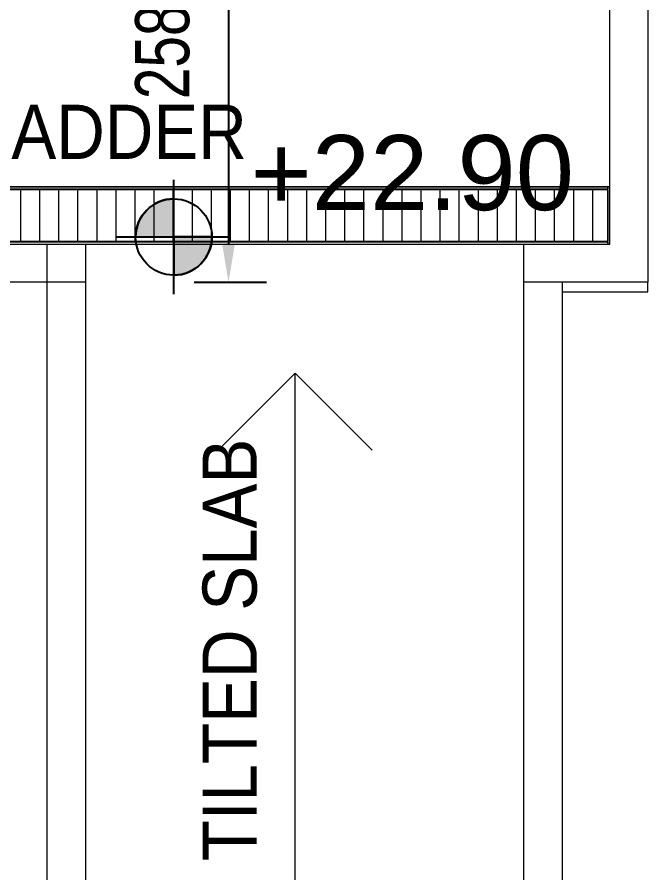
# Model space of a CAD drawing. Header units: millimetres. Extents: x 4021 to 183614, y -11746 to 71065.
# Drawn here: x 49381 to 52689, y 36512 to 40998 of the extents above; entities that cross this region are included whole.
import ezdxf

# ---------------------------------------------------------------- set-up
doc = ezdxf.new("R2010")
doc.units = ezdxf.units.MM
for name, color, linetype, lineweight in [('A-ANNO-DIMS', 211, 'Continuous', 5), ('A-ANNO-NOTE', 131, 'Continuous', 25), ('A-DETL-THIN', 151, 'Continuous', 9), ('A-FLOR', 192, 'Continuous', 9), ('A-WALL', 113, 'Continuous', 20), ('G-ANNO-TEXT', 231, 'Continuous', 5), ('Q-CASE', 31, 'Continuous', 20), ('S-COLS', 52, 'Continuous', 20)]:
    doc.layers.add(name, color=color, linetype=linetype, lineweight=lineweight)
doc.styles.add('Arial', font='arial.ttf', dxfattribs={"height": 393.413174})
doc.styles.add('Swis721 BT_1', font='swiss.ttf', dxfattribs={"width": 0.89, "height": 283.821263})
doc.styles.add('Swis721 BT_3', font='swiss.ttf', dxfattribs={"width": 0.75, "height": 283.821263})
doc.dimstyles.new('DLN_1_5mm__Left_Text_', dxfattribs={"dimscale": 304.8, "dimtxt": 300, "dimasz": 0.656168, "dimexe": 0.656168, "dimexo": 0.0625, "dimgap": 0.656168, "dimtad": 1, "dimdec": 0, "dimzin": 0, "dimdsep": 46, "dimtxsty": 'Swis721 BT_3', "dimsah": 1, "dimcen": 0.09, "dimadec": 0, "dimazin": 0, "dimtfac": 1, "dimtdec": 4, "dimtix": 1, "dimtmove": 0, "dimatfit": 3, "dimfxl": 0.656168, "dimfxlon": 1, "dimtvp": 1, "dimtolj": 1, "dimtzin": 0, "dimarcsym": 2})

# ---------------------------------------------------------------- blocks, each defined once
blk = doc.blocks.new('DLN-Surface Channel-S1 - 300x200 _WD_-16642203-Copy of COLOUR_R_F')
at = {"layer": 'Q-CASE', "lineweight": 9}
h = blk.add_hatch(dxfattribs=at)
h.set_pattern_fill('FP_3', color=256, style=0, pattern_type=2)
h.set_pattern_definition([(270, (0, 609.6), (100, 6e-15), [])])
h.paths.add_polyline_path([(-7314.8, -135), (7314.8, -135), (7314.8, 135), (-7314.8, 135)], flags=0)
at = {"layer": 'Q-CASE'}
for p, q in [((-7314.8, 150), (7314.8, 150)), ((-7314.8, 140), (7314.8, 140)), ((7314.8, 135), (-7314.8, 135)), ((7314.8, -150), (7314.8, 150)), ((7324.8, 150), (7314.8, 150)), ((7314.8, 150), (7314.8, 140)), ((7314.8, 135), (7314.8, -135)), ((-7314.8, -135), (7314.8, -135)), ((7314.8, -140), (-7314.8, -140)), ((4574.8, -150), (6874.8, -150)), ((7314.8, -140), (7314.8, -150))]:
    blk.add_line(p, q, dxfattribs=at)
blk = doc.blocks.new('DLN_Slab Level Mark - FFL-2mm_Type 2-2670450-Copy of COLOUR_R_F')
at = {"layer": 'A-ANNO-NOTE', "lineweight": 5}
h = blk.add_hatch(color=256, dxfattribs=at)
edge = h.paths.add_edge_path(flags=0)
edge.add_arc((0, 0), 1, 0, 90, ccw=False)
edge.add_line((1, 0), (0, 0))
edge.add_line((0, 0), (0, 1))
h = blk.add_hatch(color=256, dxfattribs=at)
edge = h.paths.add_edge_path(flags=0)
edge.add_arc((0, 0), 1, 180, 270, ccw=False)
edge.add_line((-1, 0), (0, 0))
edge.add_line((0, 0), (0, -1))
at = {"layer": 'A-ANNO-NOTE'}
for p, q in [((0, 1.5), (0, -1.5)), ((0, 1), (0, 0)), ((0, 0), (-1, 0)), ((0, -1), (0, 0)), ((0, 0), (1, 0)), ((-1.5, 0), (1.5, 0))]:
    blk.add_line(p, q, dxfattribs=at)
blk.add_circle((0, 0), 1, dxfattribs=at)
for start, end in [(360, 90), (180, 270)]:
    blk.add_arc((0, 0), 1, start, end, dxfattribs=at)
blk = doc.blocks.new('DIMBLOCK134-Copy of COLOUR_R_F')
at = {"layer": 'A-ANNO-DIMS', "color": 0, "lineweight": -2, "transparency": 16777216}
for p, q in [((50308.8, 42189.5), (50689.7, 42189.5)), ((50489.7, 41989.5), (50489.7, 39807.5)), ((50308.8, 39607.5), (50689.7, 39607.5))]:
    blk.add_line(p, q, dxfattribs=at)
at = {"layer": 'A-ANNO-DIMS', "color": 0, "transparency": 16777216}
for points in [[(50456.4, 41989.5), (50523.1, 41989.5), (50489.7, 42189.5)], [(50456.4, 39807.5), (50523.1, 39807.5), (50489.7, 39607.5)]]:
    blk.add_solid(points, dxfattribs=at)
at = {"layer": 'Defpoints', "color": 0, "transparency": 16777216}
for p in [(50289.7, 42189.5), (50289.7, 39607.5), (50489.7, 39607.5)]:
    blk.add_point(p, dxfattribs=at)
at = {"layer": 'A-ANNO-DIMS', "color": 0, "transparency": 16777216, "insert": (50143.9, 40898.5), "char_height": 283.82, "width": 754.286, "attachment_point": 5, "rotation": 90, "style": 'Swis721 BT_3'}
blk.add_mtext('\\A1;2582', dxfattribs=at)

msp = doc.modelspace()

# ---------------------------------------------------------------- hatches: boundary and pattern name
at = {"layer": 'S-COLS', "lineweight": 9}
h = msp.add_hatch(dxfattribs=at)
h.set_pattern_fill('FP_4', color=10, style=0, pattern_type=2)
h.set_pattern_definition([(50, (0, 0), (1457.472, -127.512), [152.4, -1676.4]), (355, (0, 0), (-281.942, 1528.454), [121.92, -1341.12]), (100.451, (121.5, -10.6), (1175.54, 1400.933), [129.52, -1424.72]), (46.184, (0, 406.4), (2168.632, -336.34), [228.6, -2514.6]), (96.636, (180.7, 378.4), (1899.22, 1979.42), [194.28, -2137.08]), (351.184, (0, 406.4), (1899.24, 1979.4), [182.88, -2011.68]), (21, (203.2, 304.8), (1212.915, -818.121), [152.4, -1676.4]), (326, (203.2, 304.8), (494.417, 1473.504), [121.92, -1341.12]), (71.451, (304.3, 236.6), (1707.337, 655.37), [129.52, -1424.72]), (37.5, (0, 0), (24.7094, 676.4402), [67.056, -1257.808, 67.056, -1294.384, -1346.2]), (37.5, (0, 0), (24.7094, 676.4402), [-2686.304, 67.056, -1279.144]), (7.5, (0, 0), (534.558, 801.444), [67.056, -709.168, 67.056, -1227.328, -513.08]), (7.5, (0, 0), (534.558, 801.444), [-2070.608, 67.056, -446.024]), (327.5, (-453.14, 0), (1084.7275, -45.8312), [67.056, -440.944, 67.056, -1517.904, -2103.12]), (327.5, (-453.14, 0), (1084.7275, -45.8312), [-2092.96, 67.056, -2036.064]), (317.5, (-656.3, 0), (1185.035, 203.414), [67.056, -593.344, 67.056, -985.52, -1493.52]), (317.5, (-656.3, 0), (1185.035, 203.414), [-1712.976, 67.056, -1426.464])])
h.paths.add_polyline_path([(52239.3, 39557.5), (52689.3, 39557.5), (52689.3, 39607.5), (52239.3, 39607.5), (52239.3, 39588.1)], flags=0)

# ---------------------------------------------------------------- linework, layer by layer
at = {"layer": 'A-DETL-THIN'}
for p, q in [((50839.3, 39131.5), (50434.9, 38727.1)), ((50839.3, 36231.5), (50839.3, 39131.5)), ((50839.3, 39131.5), (51243.7, 38727.1))]:
    msp.add_line(p, q, dxfattribs=at)
at = {"layer": 'A-FLOR'}
for p, q in [((52489.3, 40107.5), (37839.7, 40107.5)), ((49739.3, 39807.5), (52039.3, 39807.5))]:
    msp.add_line(p, q, dxfattribs=at)
at = {"layer": 'A-WALL', "color": 250, "lineweight": 15}
for p, q in [((52489.3, 39807.5), (52489.3, 45507.5)), ((52689.3, 45507.5), (52689.3, 39607.5)), ((37839.7, 39807.5), (49739.3, 39807.5)), ((49539.3, 39607.5), (49539.3, 39807.5)), ((49539.3, 34407.5), (49539.3, 39807.5)), ((49739.3, 39807.5), (49739.3, 34407.5)), ((52039.3, 34407.5), (52039.3, 39807.5)), ((52039.3, 39807.5), (52489.3, 39807.5)), ((49739.3, 39607.5), (37839.7, 39607.5)), ((52689.3, 39607.5), (52039.3, 39607.5)), ((52239.3, 39607.5), (52239.3, 34407.5))]:
    msp.add_line(p, q, dxfattribs=at)
at = {"layer": 'S-COLS', "color": 250, "lineweight": 15}
for p, q in [((52689.3, 39557.5), (52689.3, 39607.5)), ((52239.3, 39557.5), (52689.3, 39557.5))]:
    msp.add_line(p, q, dxfattribs=at)

# ---------------------------------------------------------------- block references
at = {"layer": 'A-ANNO-NOTE', "xscale": 200.0000000000001, "yscale": 200.0000000000001, "zscale": 200.0000000000001, "rotation": 90.00000000000027}
msp.add_blockref('DLN_Slab Level Mark - FFL-2mm_Type 2-2670450-Copy of COLOUR_R_F', (50202.8, 39845.1), dxfattribs=at)
at = {"layer": 'Q-CASE'}
msp.add_blockref('DLN-Surface Channel-S1 - 300x200 _WD_-16642203-Copy of COLOUR_R_F', (45164.5, 39957.5), dxfattribs=at)

# ---------------------------------------------------------------- texts
at = {"layer": 'A-ANNO-NOTE', "lineweight": 5, "insert": (50605.6, 40379.2), "char_height": 393.41, "width": 2020.8, "attachment_point": 1, "line_spacing_factor": 0.938532, "style": 'Arial'}
msp.add_mtext('+22.90', dxfattribs=at)
at = {"layer": 'G-ANNO-TEXT', "color": 7, "insert": (48350.9, 40538.4), "char_height": 283.82, "width": 2545.2, "attachment_point": 1, "line_spacing_factor": 1.00667, "style": 'Swis721 BT_1'}
msp.add_mtext('CAT LADDER', dxfattribs=at)
at = {"layer": 'G-ANNO-TEXT', "color": 7, "insert": (50353.8, 36572.2), "char_height": 283.821, "width": 2527.2, "attachment_point": 1, "rotation": 90, "line_spacing_factor": 1.00667, "style": 'Swis721 BT_1'}
msp.add_mtext('TILTED SLAB', dxfattribs=at)

# ---------------------------------------------------------------- dimensions: what is measured, and where the dimension line sits
at = {"layer": 'A-ANNO-DIMS'}
dim = msp.add_linear_dim(base=(50489.7, 39607.5), p1=(50289.7, 42189.5), p2=(50289.7, 39607.5), angle=90, dimstyle='DLN_1_5mm__Left_Text_', override={"dimpost": '<>', "dimfxl": 2582.000012}, dxfattribs=at)
dim.commit()
dim.dimension.update_dxf_attribs({"geometry": 'DIMBLOCK134-Copy of COLOUR_R_F', "text_midpoint": (50143.9, 40898.5)})

doc.saveas('drawing.dxf')
